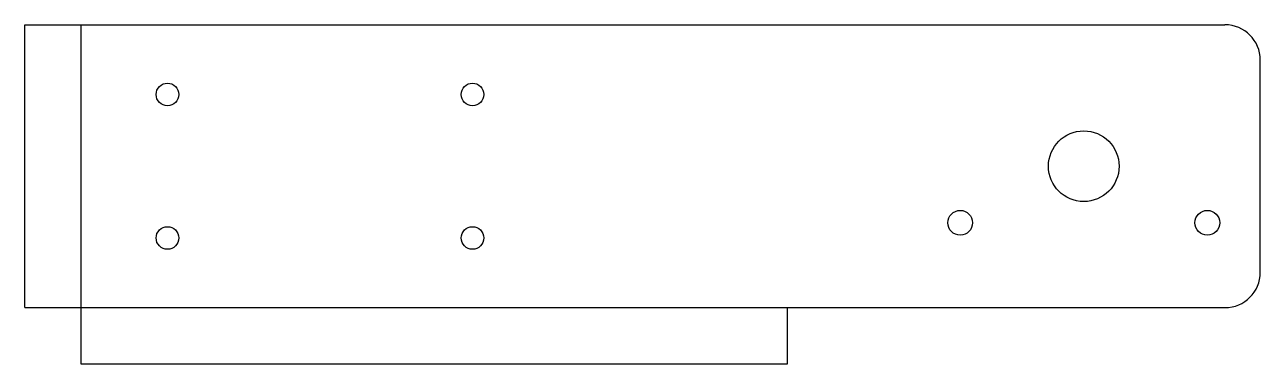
# Model space of a CAD drawing. Header units: millimetres. Extents: x 0 to 175, y -48 to 0.
import ezdxf

# ---------------------------------------------------------------- set-up
doc = ezdxf.new("R2010")
doc.units = ezdxf.units.MM

msp = doc.modelspace()

# ---------------------------------------------------------------- linework, layer by layer
at = {"color": 7, "linetype": 'Continuous', "lineweight": 25}
for p, q in [((0, -40), (0, 0)), ((0, 0), (170, 0)), ((8, -48), (8, 0)), ((175, -35), (175, -5)), ((0, -40), (170, -40)), ((108, -40), (108, -48)), ((108, -48), (8, -48))]:
    msp.add_line(p, q, dxfattribs=at)
for centre, radius in [((20.21, -9.85), 1.6), ((63.41, -9.85), 1.6), ((150, -20), 5), ((132.5, -28), 1.75), ((167.5, -28), 1.75), ((20.21, -30.15), 1.6), ((63.41, -30.15), 1.6)]:
    msp.add_circle(centre, radius, dxfattribs=at)
for centre, start, end in [((170, -5), 0, 90), ((170, -35), 270, 0)]:
    msp.add_arc(centre, 5, start, end, dxfattribs=at)

doc.saveas('drawing.dxf')
